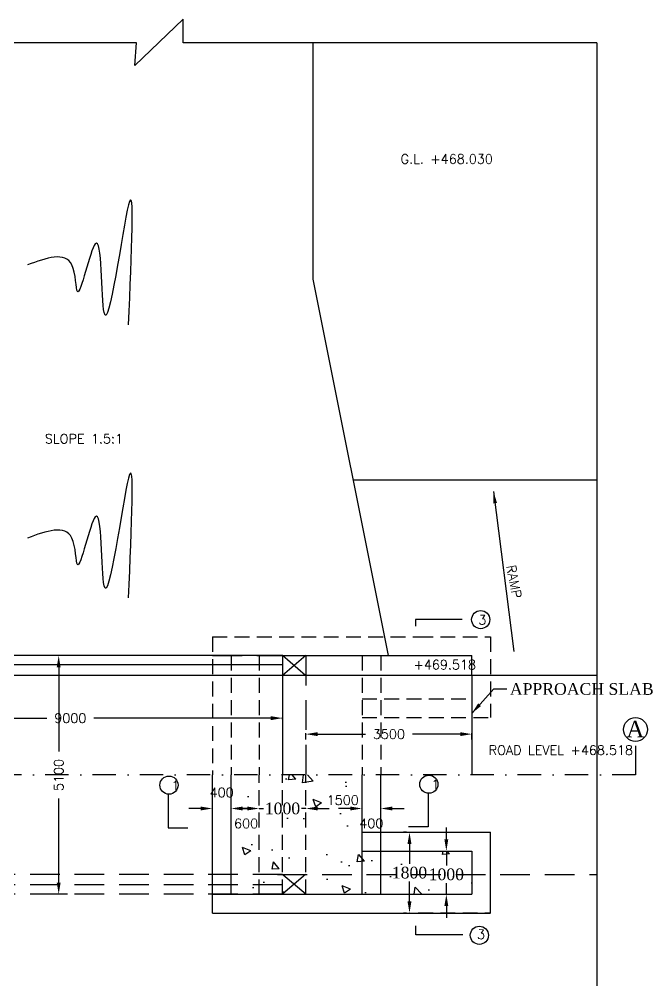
# Model space of a CAD drawing. Header units: inches. Extents: x -675 to 904, y 4 to 1354.
# Drawn here: x 414.8 to 550.3, y 856.1 to 1061.6 of the extents above; entities that cross this region are included whole.
import ezdxf

# ---------------------------------------------------------------- set-up
doc = ezdxf.new("R2010")
doc.units = ezdxf.units.IN
doc.header["$MEASUREMENT"] = 0
doc.linetypes.add('DASHDOTX2', pattern=[2, 1, -0.5, 0, -0.5])
doc.linetypes.add('HIDDEN', pattern=[9.525, 6.35, -3.175])
doc.styles.add('ROMANS', font='romans')
doc.styles.get("Standard").update_dxf_attribs({"font": 'times.ttf'})
doc.styles.add('TIMES NEW ROMAN', font='times.ttf')
doc.dimstyles.new('ISO-25', dxfattribs={"dimtxt": 2.5, "dimasz": 2.5, "dimexe": 1.25, "dimexo": 0.625, "dimtad": 0, "dimtih": 1, "dimtoh": 1, "dimlfac": 100, "dimtxsty": 'TIMES NEW ROMAN', "dimcen": 2.5, "dimadec": 0, "dimazin": 0, "dimtfac": 1, "dimtmove": 0, "dimatfit": 3, "dimfxl": 1, "dimarcsym": 0})
doc.dimstyles.get("Standard").update_dxf_attribs({"dimtxt": 2.5, "dimasz": 0.18, "dimexe": 0.05, "dimexo": 0.0625, "dimgap": 0.04, "dimtad": 0, "dimdec": 4, "dimzin": 0, "dimdsep": 46, "dimtxsty": 'Standard', "dimcen": 0.09, "dimadec": 0, "dimazin": 0, "dimtfac": 1, "dimtdec": 4, "dimtofl": 0, "dimtmove": 0, "dimatfit": 3, "dimfxl": 1, "dimtolj": 1, "dimtzin": 0, "dimarcsym": 0})
doc.dimstyles.new('STANDARD$0', dxfattribs={"dimscale": 88.888889, "dimtxt": 0.02, "dimasz": 0.02, "dimexe": 0.1, "dimexo": 0.1, "dimgap": 0.04, "dimtad": 2, "dimdec": 0, "dimzin": 1, "dimdsep": 46, "dimtxsty": 'Standard', "dimcen": 0.09, "dimadec": 0, "dimazin": 0, "dimtfac": 1, "dimtdec": 4, "dimtofl": 0, "dimtmove": 0, "dimatfit": 3, "dimfxl": 1, "dimtolj": 1, "dimtzin": 1, "dimarcsym": 0})

# ---------------------------------------------------------------- blocks, each defined once
blk = doc.blocks.new('*D65')
at = {"color": 0, "lineweight": -2, "transparency": 16777216}
for p, q in [((380.36, 912.03), (380.36, 912.42)), ((382.86, 912.24), (420.71, 912.24)), ((468.61, 912.24), (430.76, 912.24)), ((471.11, 912.03), (471.11, 912.42))]:
    blk.add_line(p, q, dxfattribs=at)
at = {"color": 0, "transparency": 16777216}
for points in [[(382.86, 912.66), (382.86, 911.82), (380.36, 912.24)], [(468.61, 912.66), (468.61, 911.82), (471.11, 912.24)]]:
    blk.add_solid(points, dxfattribs=at)
at = {"layer": 'Defpoints', "color": 0, "transparency": 16777216}
for p in [(471.11, 912.24), (380.36, 911.85), (471.11, 911.85)]:
    blk.add_point(p, dxfattribs=at)
at = {"color": 0, "transparency": 16777216, "insert": (425.74, 912.24), "char_height": 2, "attachment_point": 5, "style": 'ROMANS'}
blk.add_mtext('\\A1;9000', dxfattribs=at)
blk = doc.blocks.new('*D69')
at = {"color": 0, "lineweight": -2, "transparency": 16777216}
for p, q in [((425.16, 925.6), (423.08, 925.6)), ((423.26, 923.1), (423.26, 905.12)), ((423.26, 877.1), (423.26, 895.08)), ((425.16, 874.6), (423.08, 874.6))]:
    blk.add_line(p, q, dxfattribs=at)
at = {"color": 0, "transparency": 16777216}
for points in [[(422.84, 923.1), (423.67, 923.1), (423.26, 925.6)], [(422.84, 877.1), (423.67, 877.1), (423.26, 874.6)]]:
    blk.add_solid(points, dxfattribs=at)
at = {"layer": 'Defpoints', "color": 0, "transparency": 16777216}
for p in [(425.34, 925.6), (423.26, 874.6), (425.34, 874.6)]:
    blk.add_point(p, dxfattribs=at)
at = {"color": 0, "transparency": 16777216, "insert": (423.26, 900.1), "char_height": 2, "attachment_point": 5, "rotation": 90, "style": 'ROMANS'}
blk.add_mtext('\\A1;5100', dxfattribs=at)
blk = doc.blocks.new('*D100')
at = {"color": 0, "lineweight": -2, "transparency": 16777216}
for p, q in [((453.61, 892.93), (451.11, 892.93)), ((456.11, 891.49), (456.11, 893.11)), ((460.11, 891.49), (460.11, 893.11)), ((462.61, 892.93), (465.11, 892.93))]:
    blk.add_line(p, q, dxfattribs=at)
at = {"color": 0, "transparency": 16777216}
for points in [[(453.61, 893.35), (453.61, 892.52), (456.11, 892.93)], [(462.61, 893.35), (462.61, 892.52), (460.11, 892.93)]]:
    blk.add_solid(points, dxfattribs=at)
at = {"layer": 'Defpoints', "color": 0, "transparency": 16777216}
for p in [(456.11, 892.93), (456.11, 891.31), (460.11, 891.31)]:
    blk.add_point(p, dxfattribs=at)
at = {"color": 0, "transparency": 16777216, "insert": (458.11, 896.36), "char_height": 2, "attachment_point": 5, "style": 'ROMANS'}
blk.add_mtext('\\A1;400', dxfattribs=at)
blk = doc.blocks.new('*D101')
at = {"color": 0, "lineweight": -2, "transparency": 16777216}
for p, q in [((466.11, 893.56), (466.11, 894.18)), ((476.11, 893.56), (476.11, 894.18)), ((463.61, 892.93), (461.11, 892.93)), ((466.11, 892.93), (467.08, 892.93)), ((476.11, 892.93), (475.15, 892.93)), ((478.61, 892.93), (481.11, 892.93))]:
    blk.add_line(p, q, dxfattribs=at)
at = {"color": 0, "transparency": 16777216}
for points in [[(463.61, 893.35), (463.61, 892.52), (466.11, 892.93)], [(478.61, 893.35), (478.61, 892.52), (476.11, 892.93)]]:
    blk.add_solid(points, dxfattribs=at)
at = {"layer": 'Defpoints', "color": 0, "transparency": 16777216}
for p in [(466.11, 892.93), (466.11, 892.93), (476.11, 892.93)]:
    blk.add_point(p, dxfattribs=at)
at = {"color": 0, "transparency": 16777216, "insert": (471.11, 892.93), "char_height": 2.5, "attachment_point": 5, "style": 'TIMES NEW ROMAN'}
blk.add_mtext('1000', dxfattribs=at)
blk = doc.blocks.new('*D102')
at = {"color": 0, "lineweight": -2, "transparency": 16777216}
for p, q in [((476.11, 907.71), (476.11, 909)), ((478.61, 908.82), (488.83, 908.82)), ((509.1, 908.82), (498.88, 908.82)), ((511.6, 907.71), (511.6, 909))]:
    blk.add_line(p, q, dxfattribs=at)
at = {"color": 0, "transparency": 16777216}
for points in [[(478.61, 909.24), (478.61, 908.41), (476.11, 908.82)], [(509.1, 909.24), (509.1, 908.41), (511.6, 908.82)]]:
    blk.add_solid(points, dxfattribs=at)
at = {"layer": 'Defpoints', "color": 0, "transparency": 16777216}
for p in [(476.11, 908.82), (476.11, 907.53), (511.6, 907.53)]:
    blk.add_point(p, dxfattribs=at)
at = {"color": 0, "transparency": 16777216, "insert": (493.86, 908.82), "char_height": 2, "attachment_point": 5, "style": 'ROMANS'}
blk.add_mtext('\\A1;3500', dxfattribs=at)
blk = doc.blocks.new('*D103')
at = {"color": 0, "lineweight": -2, "transparency": 16777216}
for p, q in [((485.61, 892.93), (483.11, 892.93)), ((488.11, 891.49), (488.11, 893.11)), ((492.11, 891.49), (492.11, 893.11)), ((494.61, 892.93), (497.11, 892.93))]:
    blk.add_line(p, q, dxfattribs=at)
at = {"color": 0, "transparency": 16777216}
for points in [[(485.61, 893.35), (485.61, 892.52), (488.11, 892.93)], [(494.61, 893.35), (494.61, 892.52), (492.11, 892.93)]]:
    blk.add_solid(points, dxfattribs=at)
at = {"layer": 'Defpoints', "color": 0, "transparency": 16777216}
for p in [(488.11, 892.93), (488.11, 891.31), (492.11, 891.31)]:
    blk.add_point(p, dxfattribs=at)
at = {"color": 0, "transparency": 16777216, "insert": (490.11, 889.75), "char_height": 2, "attachment_point": 5, "style": 'ROMANS'}
blk.add_mtext('\\A1;400', dxfattribs=at)
blk = doc.blocks.new('*D104')
at = {"color": 0, "lineweight": -2, "transparency": 16777216}
for p, q in [((506.14, 886.35), (506.14, 888.85)), ((500.48, 883.85), (507.39, 883.85)), ((506.14, 883.85), (506.14, 880.75)), ((506.14, 874.6), (506.14, 876.95)), ((500.48, 874.6), (507.39, 874.6)), ((506.14, 872.1), (506.14, 869.6))]:
    blk.add_line(p, q, dxfattribs=at)
at = {"color": 0, "transparency": 16777216}
for points in [[(505.72, 886.35), (506.55, 886.35), (506.14, 883.85)], [(505.72, 872.1), (506.55, 872.1), (506.14, 874.6)]]:
    blk.add_solid(points, dxfattribs=at)
at = {"layer": 'Defpoints', "color": 0, "transparency": 16777216}
for p in [(499.86, 883.85), (499.86, 874.6), (506.14, 874.6)]:
    blk.add_point(p, dxfattribs=at)
at = {"color": 0, "transparency": 16777216, "insert": (506.14, 878.85), "char_height": 2.5, "attachment_point": 5, "style": 'TIMES NEW ROMAN'}
blk.add_mtext('1000', dxfattribs=at)
blk = doc.blocks.new('*D105')
at = {"color": 0, "lineweight": -2, "transparency": 16777216}
for p, q in [((497.63, 887.85), (497.01, 887.85)), ((498.26, 885.35), (498.26, 881.12)), ((498.26, 873.1), (498.26, 877.33)), ((497.63, 870.6), (497.01, 870.6))]:
    blk.add_line(p, q, dxfattribs=at)
at = {"color": 0, "transparency": 16777216}
for points in [[(497.84, 885.35), (498.68, 885.35), (498.26, 887.85)], [(497.84, 873.1), (498.68, 873.1), (498.26, 870.6)]]:
    blk.add_solid(points, dxfattribs=at)
at = {"layer": 'Defpoints', "color": 0, "transparency": 16777216}
for p in [(498.26, 887.85), (498.26, 870.6), (498.26, 870.6)]:
    blk.add_point(p, dxfattribs=at)
at = {"color": 0, "transparency": 16777216, "insert": (498.26, 879.22), "char_height": 2.5, "attachment_point": 5, "style": 'TIMES NEW ROMAN'}
blk.add_mtext('1800', dxfattribs=at)

msp = doc.modelspace()

# ---------------------------------------------------------------- hatches: boundary and pattern name
h = msp.add_hatch()
h.set_pattern_fill('AR-CONC', color=256, scale=0.1, style=0)
h.set_pattern_definition([(130, (834.276, -159.548), (-18.21847, -1.5939), [1.905, -20.955]), (185, (834.276, -159.548), (3.52428, 19.10566), [1.524, -16.764]), (79.549, (832.758, -159.681), (-14.69425, 17.51167), [1.619, -17.809]), (133.8158, (834.276, -154.468), (-27.1079, -4.20423), [2.8575, -31.4325]), (83.3644, (832.017, -154.818), (-23.7404, 24.74256), [2.4285, -26.7135]), (188.816, (834.276, -154.468), (-23.74046, 24.7425), [2.286, -25.146]), (159, (831.736, -155.738), (-15.16149, -10.22655), [1.905, -20.955]), (214, (831.736, -155.738), (-6.1802, 18.4188), [1.524, -16.764]), (108.5486, (830.473, -156.59), (-21.34165, 8.19229), [1.619, -17.809]), (142.5, (834.2764, -159.548), (-0.30886, 8.455504), [0, -16.5608, 0, -17.018, 0, -16.8275]), (172.5, (834.276, -159.548), (-6.681966, 10.01806), [0, -9.7028, 0, -16.1798, 0, -6.4135]), (212.5, (839.9406, -159.548), (-13.55906, -0.572874), [0, -6.35, 0, -19.812, 0, -26.289]), (222.5, (842.481, -159.548), (-14.81292, 2.54265), [0, -8.255, 0, -13.1572, 0, -18.669])])
h.paths.add_polyline_path([(476.11425, 900.10283), (488.11425, 900.10311), (488.11425, 878.84953), (476.11425, 878.84953)])
h.paths.add_polyline_path([(476.11425, 878.84953), (488.11425, 878.84953), (488.11425, 874.59953), (476.11425, 874.59953)])
h.paths.add_polyline_path([(488.11425, 883.84953), (492.11425, 883.84953), (492.11425, 878.84953), (488.11425, 878.84953)])
h.paths.add_polyline_path([(488.11425, 878.84953), (492.11425, 878.84953), (492.11425, 874.59953), (488.11425, 874.59953)])
h.paths.add_polyline_path([(492.11425, 883.84953), (511.59637, 883.84953), (511.59627, 878.84953), (492.11425, 878.84953)])
h.paths.add_polyline_path([(492.11425, 878.84953), (511.59627, 878.84953), (511.59618, 874.59953), (492.11425, 874.59953)])
h.paths.add_polyline_path([(471.11425, 900.10271), (476.11425, 900.10283), (476.11425, 878.84953), (471.11425, 878.84953)])
h.paths.add_polyline_path([(466.11425, 900.1026), (471.11425, 900.10271), (471.11425, 878.84953), (470.04578, 878.84953), (466.11425, 878.84953)])
h.paths.add_polyline_path([(460.11425, 900.10246), (466.11425, 900.1026), (466.11425, 878.84953), (460.11425, 878.84953)])
h.paths.add_polyline_path([(460.11425, 876.59953), (466.11425, 876.59953), (466.11425, 874.59953), (460.11425, 874.59953)])
h.paths.add_polyline_path([(460.11425, 878.84953), (466.11425, 878.84953), (466.11425, 876.59953), (460.11425, 876.59953)])
h.paths.add_polyline_path([(466.11425, 878.84953), (471.11425, 878.84953), (471.11425, 876.59953), (466.11425, 876.59953)])
h.paths.add_polyline_path([(466.11425, 876.59953), (471.11425, 876.59953), (471.11425, 874.59953), (466.11425, 874.59953)])
h.paths.add_polyline_path([(473.58601, 876.74854), (476.11425, 874.59953), (471.11425, 874.59953)])
h.paths.add_polyline_path([(471.11425, 878.84953), (473.58601, 876.74854), (471.11425, 874.59953)])
h.paths.add_polyline_path([(471.11425, 878.84953), (476.00255, 878.84953), (473.58601, 876.74854)])
h.paths.add_polyline_path([(476.00255, 878.84953), (476.11425, 878.84953), (476.11425, 874.59953), (473.58601, 876.74854)])
h.paths.add_polyline_path([(493.18568, 897.36275), (487.04282, 897.36275), (487.04282, 894.36275), (493.18568, 894.36275)], flags=9)
h.paths.add_polyline_path([(487.25226, 893.22921), (479.49035, 893.22921), (479.49035, 896.22921), (487.25226, 896.22921)], flags=24)
h.paths.add_polyline_path([(510.17095, 880.74616), (502.10228, 880.74616), (502.10228, 876.9529), (510.17095, 876.9529)], flags=9)
h.paths.add_polyline_path([(502.29429, 881.12114), (494.22562, 881.12114), (494.22562, 877.32789), (502.29429, 877.32789)], flags=9)
h.paths.add_polyline_path([(475.14859, 894.82938), (467.07992, 894.82938), (467.07992, 891.03612), (475.14859, 891.03612)], flags=9)
h.paths.add_polyline_path([(461.18568, 897.36275), (455.04282, 897.36275), (455.04282, 894.36275), (461.18568, 894.36275)], flags=9)
h.paths.add_polyline_path([(465.91797, 888.24001), (459.87035, 888.24001), (459.87035, 891.24001), (465.91797, 891.24001)], flags=9)

# ---------------------------------------------------------------- linework, layer by layer
for p, q in [((449.83729, 1061.58284), (439.53938, 1051.67402)), ((449.83729, 1056.56794), (449.83729, 1061.58284)), ((439.92036, 1056.56794), (334.77329, 1056.56794)), ((439.53938, 1051.67402), (439.92036, 1056.56794)), ((460.85285, 1056.56794), (449.83729, 1056.56794)), ((460.85285, 1056.56794), (449.83729, 1056.56794)), ((538.32955, 1056.56794), (460.85285, 1056.56794)), ((477.61361, 1056.56794), (477.61361, 1006.05345)), ((538.32955, 1056.56794), (538.32955, 816.23411)), ((477.61361, 1006.05345), (493.70439, 925.59953)), ((538.32955, 963.11448), (486.2014, 963.11448)), ((471.11425, 925.59953), (334.77329, 925.59953)), ((471.11425, 925.59953), (471.11425, 900.09953)), ((476.00255, 921.34953), (471.11425, 925.59953)), ((471.11425, 925.59953), (476.11425, 925.59953)), ((476.11425, 925.59953), (471.11425, 921.34953)), ((476.11425, 925.59953), (511.59618, 925.59953)), ((511.59618, 921.34953), (511.59618, 925.59953)), ((471.11425, 923.59953), (334.77329, 923.59953)), ((538.32955, 921.34953), (334.77329, 921.34953)), ((511.59618, 921.34953), (511.59645, 900.10275)), ((456.11425, 870.59953), (456.11425, 900.09953)), ((460.11425, 874.59953), (460.11425, 900.09953)), ((488.11425, 874.60614), (488.11425, 900.10614)), ((492.11425, 874.60614), (492.11425, 900.10614)), ((488.11425, 887.84953), (515.5963, 887.84953)), ((515.59608, 870.60623), (515.5963, 887.84953)), ((488.11425, 883.84953), (511.59637, 883.84953)), ((511.59637, 883.84953), (511.59618, 874.60623)), ((456.11425, 874.59953), (511.59618, 874.59953)), ((471.11425, 874.59953), (476.11425, 874.59953)), ((456.11425, 870.59953), (515.59608, 870.59948))]:
    msp.add_line(p, q)
at = {"linetype": 'HIDDEN', "ltscale": 0.5}
for p, q in [((456.11425, 929.59953), (456.11425, 900.09953)), ((456.11425, 929.59953), (500.11425, 929.59953)), ((500.11425, 929.59953), (515.59608, 929.59953)), ((515.59608, 929.59953), (515.5963, 912.34953)), ((460.11425, 925.59953), (460.11425, 900.09953)), ((466.11425, 925.59953), (466.11425, 900.09953)), ((488.11425, 925.59953), (488.11425, 900.09953)), ((492.11425, 925.59953), (492.11425, 900.09953)), ((488.11425, 916.34953), (511.59622, 916.34953)), ((488.11425, 912.34953), (515.5963, 912.34953)), ((466.11425, 874.59953), (466.11425, 900.09953)), ((471.11425, 874.59953), (471.11425, 900.09953)), ((476.11425, 874.59953), (476.11425, 900.09953)), ((500.11425, 870.60623), (515.59608, 870.60623))]:
    msp.add_line(p, q, dxfattribs=at)
at = {"linetype": 'HIDDEN'}
for p, q in [((456.11425, 925.59953), (496.11425, 925.59953)), ((476.11425, 925.59953), (476.11425, 900.09953)), ((471.11425, 878.84953), (334.77329, 878.84953)), ((470.04578, 878.84953), (538.32955, 878.84953)), ((476.00255, 878.84953), (471.11425, 874.59953)), ((476.11425, 874.59953), (471.11425, 878.84953)), ((471.11425, 876.59953), (334.77329, 876.59953)), ((471.11425, 874.59953), (334.77329, 874.59953))]:
    msp.add_line(p, q, dxfattribs=at)
at = {"linetype": 'DASHDOTX2', "ltscale": 5}
msp.add_line((546.57895, 900.10318), (334.77329, 900.09953), dxfattribs=at)
for centre, radius in [((513.49028, 933.28919), 1.93746), ((546.57895, 909.80318), 2.54951), ((502.398, 898.11391), 1.93746), ((446.82996, 897.92464), 1.93746), ((513.19944, 865.84474), 1.93746)]:
    msp.add_circle(centre, radius)
for points in [[(438.18648, 996.29032), (438.18648, 1021.89889), (432.96628, 998.8986), (431.06803, 1013.59982), (427.27152, 1003.40381), (426.08511, 1009.09461), (416.59384, 1009.09461)], [(438.18648, 937.92945), (438.18648, 963.53802), (432.96628, 940.53773), (431.06803, 955.23895), (427.27152, 945.04294), (426.08511, 950.73374), (416.59384, 950.73374)]]:
    msp.add_spline(points, degree=3)

# ---------------------------------------------------------------- texts
at = {"style": 'ROMANS'}
for s, p in [('G.L. +468.030', (496.37052, 1030.71696)), ('SLOPE 1.5:1', (420.29596, 970.94331)), (' +469.518', (497.73788, 922.66839)), (' ROAD LEVEL +468.518', (513.81839, 904.39166)), ('1', (447.37152, 896.87763)), ('1', (502.93957, 897.06691)), ('1500', (480.56178, 893.72921)), ('600', (460.7513, 888.74001))]:
    msp.add_text(s, height=2, dxfattribs=at).set_placement(p)
for s, rotation, p in [('RAMP', 280.7575327, (518.95653, 944.77474)), ('3', 358.8562331, (512.98053, 932.24771)), ('3', 358.8562331, (512.6897, 865.06533))]:
    msp.add_text(s, height=2, rotation=rotation, dxfattribs=at).set_placement(p)
for s, insert, char_height, width, attachment_point in [('APPROACH SLAB', (519.72052, 919.72716), 2.5, 100, 1), ('A', (548.44391, 911.65623), 3.5, 4.365, 3)]:
    msp.add_mtext(s, dxfattribs=dict(insert=insert, char_height=char_height, width=width, attachment_point=attachment_point))

# ---------------------------------------------------------------- dimensions: what is measured, and where the dimension line sits
for base, p1, p2, angle, override, picture, middle in [((423.2574, 874.59953), (425.33875, 925.59953), (425.33875, 874.59953), 90, {"dimscale": 1, "dimtxt": 2, "dimasz": 2.5, "dimexe": 0.18, "dimexo": 0.18, "dimgap": 1.5, "dimtad": 0, "dimlfac": 100, "dimzin": 0, "dimtxsty": 'ROMANS', "dimtdec": 0, "dimtmove": 1, "dimatfit": 1, "dimtzin": 0}, '*D69', (423.2574, 900.09953)), ((456.11425, 892.93275), (460.11425, 891.31112), (456.11425, 891.31112), 180, {"dimscale": 1, "dimtxt": 2, "dimasz": 2.5, "dimexe": 0.18, "dimexo": 0.18, "dimgap": 1.5, "dimtad": 0, "dimlfac": 100, "dimzin": 0, "dimtxsty": 'ROMANS', "dimtdec": 0, "dimtmove": 2, "dimatfit": 1, "dimtzin": 0}, '*D100', (458.11425, 896.36275))]:
    dim = msp.add_linear_dim(base=base, p1=p1, p2=p2, angle=angle, dimstyle='STANDARD$0', override=override)
    dim.commit()
    dim.dimension.update_dxf_attribs({"geometry": picture, "text_midpoint": middle})
dim = msp.add_linear_dim(base=(471.11425, 912.24055), p1=(380.36077, 911.84953), p2=(471.11425, 911.84953), text='9000', dimstyle='STANDARD$0', override={"dimscale": 1, "dimtxt": 2, "dimasz": 2.5, "dimexe": 0.18, "dimexo": 0.18, "dimgap": 1.5, "dimtad": 0, "dimlfac": 100, "dimzin": 0, "dimtxsty": 'ROMANS', "dimtdec": 0, "dimtmove": 1, "dimatfit": 1, "dimtzin": 0})
dim.commit()
dim.dimension.update_dxf_attribs({"geometry": '*D65', "text_midpoint": (425.73751, 912.24055)})
dim = msp.add_linear_dim(base=(476.11425, 908.82246), p1=(511.59618, 907.5338), p2=(476.11425, 907.5338), angle=180, text='3500', dimstyle='STANDARD$0', override={"dimscale": 1, "dimtxt": 2, "dimasz": 2.5, "dimexe": 0.18, "dimexo": 0.18, "dimgap": 1.5, "dimtad": 0, "dimlfac": 100, "dimzin": 0, "dimtxsty": 'ROMANS', "dimtdec": 0, "dimtmove": 2, "dimatfit": 1, "dimtzin": 0})
dim.commit()
dim.dimension.update_dxf_attribs({"geometry": '*D102', "text_midpoint": (493.85522, 908.82246)})
dim = msp.add_linear_dim(base=(466.11425, 892.93275), p1=(476.11425, 892.93275), p2=(466.11425, 892.93275), angle=180, dimstyle='ISO-25')
dim.commit()
dim.dimension.update_dxf_attribs({"geometry": '*D101', "text_midpoint": (471.11425, 892.93275)})
dim = msp.add_linear_dim(base=(488.11425, 892.93275), p1=(492.11425, 891.31112), p2=(488.11425, 891.31112), angle=180, dimstyle='STANDARD$0', override={"dimscale": 1, "dimtxt": 2, "dimasz": 2.5, "dimexe": 0.18, "dimexo": 0.18, "dimgap": 1.5, "dimtad": 0, "dimlfac": 100, "dimzin": 0, "dimtxsty": 'ROMANS', "dimtdec": 0, "dimtmove": 2, "dimatfit": 1, "dimtzin": 0})
dim.commit()
dim.dimension.update_dxf_attribs({"geometry": '*D103', "text_midpoint": (490.11425, 889.74514), "dimtype": 160})
dim = msp.add_linear_dim(base=(498.25995, 870.5995), p1=(498.25997, 887.84953), p2=(498.25995, 870.5995), angle=90, text='1800', dimstyle='ISO-25')
dim.commit()
dim.dimension.update_dxf_attribs({"geometry": '*D105', "text_midpoint": (498.25995, 879.22452)})
dim = msp.add_linear_dim(base=(506.13661, 874.59953), p1=(499.85531, 883.84953), p2=(499.85531, 874.59953), angle=90, text='1000', dimstyle='ISO-25')
dim.commit()
dim.dimension.update_dxf_attribs({"geometry": '*D104', "text_midpoint": (506.13661, 878.84953), "dimtype": 160})

# ---------------------------------------------------------------- leaders
for points, dimstyle, override in [([(516.23995, 960.6526), (520.59436, 926.49163)], 'ISO-25', {"dimgap": 0.625, "dimtad": 0}), ([(509.50243, 933.34332), (499.54804, 933.34332), (499.54804, 931.89453)], 'Standard', {"dimgap": 1.5, "dimtad": 0}), ([(511.56274, 913.25613), (516.31953, 918.47716), (519.09552, 918.47716)], 'ISO-25', {"dimgap": 0.625, "dimtad": 0}), ([(546.57895, 906.30318), (546.57895, 900.10318)], 'Standard', {"dimgap": 0.09, "dimtad": 0}), ([(446.66965, 896.05874), (446.66965, 888.81799), (450.85558, 888.81799)], 'Standard', {"dimgap": 1.5, "dimtad": 0}), ([(502.2377, 896.24802), (502.2377, 889.00727), (498.02424, 889.00727)], 'Standard', {"dimgap": 1.5, "dimtad": 0}), ([(509.64365, 865.95111), (499.60228, 865.95111), (499.60228, 867.86683)], 'Standard', {"dimgap": 1.5, "dimtad": 0})]:
    msp.add_leader(points, dimstyle=dimstyle, override=override)

doc.saveas('drawing.dxf')
